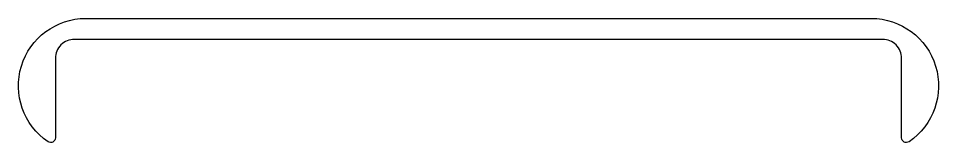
# Model space of a CAD drawing. Extents: x 936.4 to 984.9, y 0.2 to 6.7.
import ezdxf

# ---------------------------------------------------------------- set-up
doc = ezdxf.new("R2010")
doc.units = 0
doc.header["$LTSCALE"] = 15
doc.layers.get('0').update_dxf_attribs({"linetype": 'CONTINUOUS'})

msp = doc.modelspace()

# ---------------------------------------------------------------- linework, layer by layer
at = {"ltscale": 0.05}
msp.add_lwpolyline([(939.353, 5.602, 0.414214), (938.353, 4.602), (938.353, 0.419, -0.601317), (937.963, 0.212, -0.739443), (939.952, 6.702), (981.352, 6.702, -0.739301), (983.342, 0.212, -0.601441), (982.952, 0.419), (982.952, 4.602, 0.414214), (981.952, 5.602)], format="xyb", close=True, dxfattribs=at)

doc.saveas('drawing.dxf')
